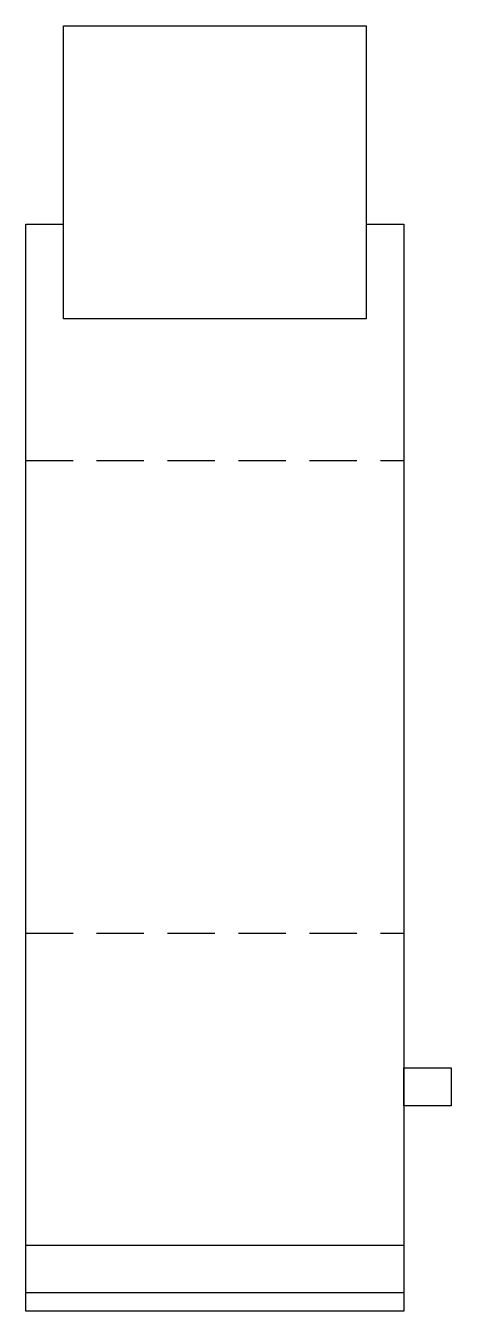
# Model space of a CAD drawing. Header units: inches. Extents: x 0 to 45, y 0 to 136.
import ezdxf

# ---------------------------------------------------------------- set-up
doc = ezdxf.new("R2010")
doc.units = ezdxf.units.IN
doc.linetypes.add('ASVLTYPE', pattern=[0.75, 0.5, -0.25])

# ---------------------------------------------------------------- blocks, each defined once
blk = doc.blocks.new('EM4H04-2')
at = {"color": 85, "linetype": 'ASVLTYPE', "ltscale": 10}
for p, q in [((0, 90), (40, 90)), ((0, 40), (40, 40))]:
    blk.add_line(p, q, dxfattribs=at)
at = {"color": 85}
for p, q in [((0, 7), (40, 7)), ((0, 2), (40, 2))]:
    blk.add_line(p, q, dxfattribs=at)
for points in [[(4, 136), (36, 136), (36, 105), (4, 105)], [(40, 25.75), (45, 25.75), (45, 21.75), (40, 21.75)]]:
    blk.add_lwpolyline(points, close=True, dxfattribs=at)
blk.add_lwpolyline([(36, 115), (40, 115), (40, 0), (0, 0), (0, 115), (4, 115)], dxfattribs=at)

msp = doc.modelspace()

# ---------------------------------------------------------------- block references
msp.add_blockref('EM4H04-2', (0, 0))

doc.saveas('drawing.dxf')
